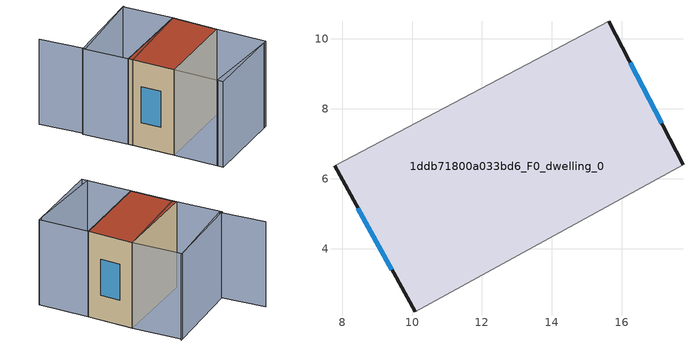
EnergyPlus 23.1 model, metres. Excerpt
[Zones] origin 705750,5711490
1ddb71800a033bd6_F0_dwelling_0
 floor ground (EU_floor_Construction): 17.75,6.41 15.63,10.51 7.78,6.37 10.09,2.2 z0
 wall outside (EU_wall_Construction): 15.63,10.51 17.75,6.41 / 10.09,2.2 7.78,6.37 z0:9
 wall adiabatic (EU_wall_Construction): 17.75,6.41 10.09,2.2 / 7.78,6.37 15.63,10.51 z0:9
 window (EU_Window_Construction): 16.24,9.32 17.14,7.59 / 9.42,3.4 8.45,5.16 z2.6:6.4
 roof outside (EU_roof_Construction): 15.63,10.51 17.75,6.41 10.09,2.2 7.78,6.37 z9
shading: 12.2,-1.76 19.91,1.8 / 13.18,14.96 5.67,10.18 / 5.67,10.18 3.16,14.13 / 10.09,2.2 17.75,6.41 / 17.75,6.41 20.19,1.97 / 20.19,1.97 12.53,-2.24 / 12.53,-2.24 10.09,2.2 / 13.02,14.86 15.63,10.51 / 15.63,10.51 8.03,5.96 / 8.03,5.96 5.43,10.31 / 5.43,10.31 13.02,14.86 z0:9
[Building]
EU S2 Campaign: North Axis=0; Terrain=City; Solar Distribution=FullExterior
[Site:Location]
London: Latitude=51.5; Longitude=-0.5; Time Zone=0; Elevation=25
[SizingPeriod:WeatherFileDays]
AnnualSizingPeriod: Begin Month=1; Begin Day of Month=1; End Month=12; End Day of Month=31; Day of Week for Start Day=Monday; Use Weather File Daylight Saving Period=No; Use Weather File Rain and Snow Indicators=No
[MATERIAL]
EU_InternalMass_Material: Roughness=MediumRough; Thickness=0.1; Conductivity=1; Density=1800; Specific Heat=900; Thermal Absorptance=0.9; Solar Absorptance=0.7; Visible Absorptance=0.7
[MATERIAL:NOMASS] Roughness=MediumRough; Thermal Absorptance=0.9; Solar Absorptance=0.7; Visible Absorptance=0.7
Name | Thermal Resistance
EU_wall_NoMass | 0.724719
EU_roof_NoMass | 2.98947
EU_floor_NoMass | 2.39157
[WINDOWMATERIAL:SIMPLEGLAZINGSYSTEM]
EU_Window_SimpleGlazing: UFactor=2.63425; Solar Heat Gain Coefficient=0.76; Visible Transmittance=0.76
[CONSTRUCTION]
EU_wall_Construction: EU_wall_NoMass
EU_roof_Construction: EU_roof_NoMass
EU_floor_Construction: EU_floor_NoMass
EU_InternalMass_Construction: EU_InternalMass_Material
EU_Window_Construction: EU_Window_SimpleGlazing
[ZONE]
1ddb71800a033bd6_F0_dwelling_0: Type=1; Multiplier=1; Ceiling Height=autocalculate; Volume=371.828; Floor Area=autocalculate; Part of Total Floor Area=Yes
[INTERNALMASS]
1ddb71800a033bd6_F0_dwelling_0_EU_InternalMass: Construction=EU_InternalMass_Construction; Zone or ZoneList=1ddb71800a033bd6_F0_dwelling_0; Surface Area=41.3138
[OTHEREQUIPMENT]
EU_Step8_InternalGain_1ddb71800a033bd6_F0_dwelling_0_f000: Fuel Type=Electricity; Zone or ZoneList or Space or SpaceList=1ddb71800a033bd6_F0_dwelling_0; Schedule=EU_Step8_GainSchedule_1ddb71800a033bd6_F0_dwelling_0_f000; Design Level Calculation Method=Watts/Area; Power per Zone Floor Area=1; Fraction Latent=0; Fraction Radiant=0; Fraction Lost=0; Carbon Dioxide Generation Rate=0; EndUse Subcategory=EU_Step8_InternalGains
[ZONEVENTILATION:DESIGNFLOWRATE]
EU_ConstantAir_1ddb71800a033bd6_F0_dwelling_0: Zone or ZoneList or Space or SpaceList=1ddb71800a033bd6_F0_dwelling_0; Schedule=EU_AlwaysOn; Design Flow Rate Calculation Method=AirChanges/Hour; Air Changes per Hour=0.418135; Ventilation Type=Natural; Fan Pressure Rise=0; Fan Total Efficiency=1; Constant Term Coefficient=1; Temperature Term Coefficient=0; Velocity Term Coefficient=0; Velocity Squared Term Coefficient=0; Minimum Indoor Temperature=-100; Maximum Indoor Temperature=100; Delta Temperature=-100; Minimum Outdoor Temperature=-100; Maximum Outdoor Temperature=100; Maximum Wind Speed=40
[HVACTEMPLATE:THERMOSTAT]
EU_HeatOnly_1ddb71800a033bd6_F0_dwelling_0: Constant Heating Setpoint=20; Constant Cooling Setpoint=50
[HVACTEMPLATE:ZONE:IDEALLOADSAIRSYSTEM]
1ddb71800a033bd6_F0_dwelling_0: Template Thermostat=EU_HeatOnly_1ddb71800a033bd6_F0_dwelling_0; System Availability Schedule=EU_AlwaysOn; Maximum Heating Supply Air Temperature=50; Minimum Cooling Supply Air Temperature=13; Maximum Heating Supply Air Humidity Ratio=0.0156; Minimum Cooling Supply Air Humidity Ratio=0.0077; Heating Limit=NoLimit; Cooling Limit=NoLimit; Heating Availability Schedule=EU_AlwaysOn; Cooling Availability Schedule=EU_CoolingOff; Dehumidification Control Type=ConstantSensibleHeatRatio; Cooling Sensible Heat Ratio=0.7; Dehumidification Setpoint=60; Humidification Control Type=None; Humidification Setpoint=30; Outdoor Air Method=None; Outdoor Air Flow Rate per Person=0.00944; Outdoor Air Flow Rate per Zone Floor Area=0; Outdoor Air Flow Rate per Zone=0; Demand Controlled Ventilation Type=None; Outdoor Air Economizer Type=NoEconomizer; Heat Recovery Type=None; Sensible Heat Recovery Effectiveness=0.7; Latent Heat Recovery Effectiveness=0.65
[SIZING:ZONE]
1ddb71800a033bd6_F0_dwelling_0: Zone Cooling Design Supply Air Temperature Input Method=SupplyAirTemperature; Zone Cooling Design Supply Air Temperature=13; Zone Heating Design Supply Air Temperature Input Method=SupplyAirTemperature; Zone Heating Design Supply Air Temperature=50; Zone Cooling Design Supply Air Humidity Ratio=0.008; Zone Heating Design Supply Air Humidity Ratio=0.008; Cooling Design Air Flow Method=DesignDay; Cooling Design Air Flow Rate=0; Cooling Minimum Air Flow per Zone Floor Area=0.000762; Cooling Minimum Air Flow=0; Cooling Minimum Air Flow Fraction=0.2; Heating Design Air Flow Method=DesignDay; Heating Design Air Flow Rate=0; Heating Maximum Air Flow per Zone Floor Area=0.002032; Heating Maximum Air Flow=0.141576; Heating Maximum Air Flow Fraction=0.3; Account for Dedicated Outdoor Air System=No; Dedicated Outdoor Air System Control Strategy=NeutralSupplyAir; Dedicated Outdoor Air Low Setpoint Temperature for Design=autosize; Dedicated Outdoor Air High Setpoint Temperature for Design=autosize; Zone Load Sizing Method=Sensible Load Only No Latent Load; Zone Latent Cooling Design Supply Air Humidity Ratio Input Method=HumidityRatioDifference; Zone Cooling Design Supply Air Humidity Ratio Difference=0.005; Zone Latent Heating Design Supply Air Humidity Ratio Input Method=HumidityRatioDifference; Zone Humidification Design Supply Air Humidity Ratio Difference=0.005
[SCHEDULE:CONSTANT]
Name | Hourly Value
EU_AlwaysOn | 1
EU_CoolingOff | 0
[SCHEDULE:FILE]
EU_Step8_GainSchedule_1ddb71800a033bd6_F0_dwelling_0_f000: File=../../schedules/1ddb71800a033bd6/1ddb71800a033bd6_F0_dwelling_0_f000_gain.csv; Column Number=1; Rows to Skip at Top=0; Number of Hours of Data=8760; Column Separator=Comma; Interpolate to Timestep=No; Minutes per Item=60; Adjust Schedule for Daylight Savings=Yes
